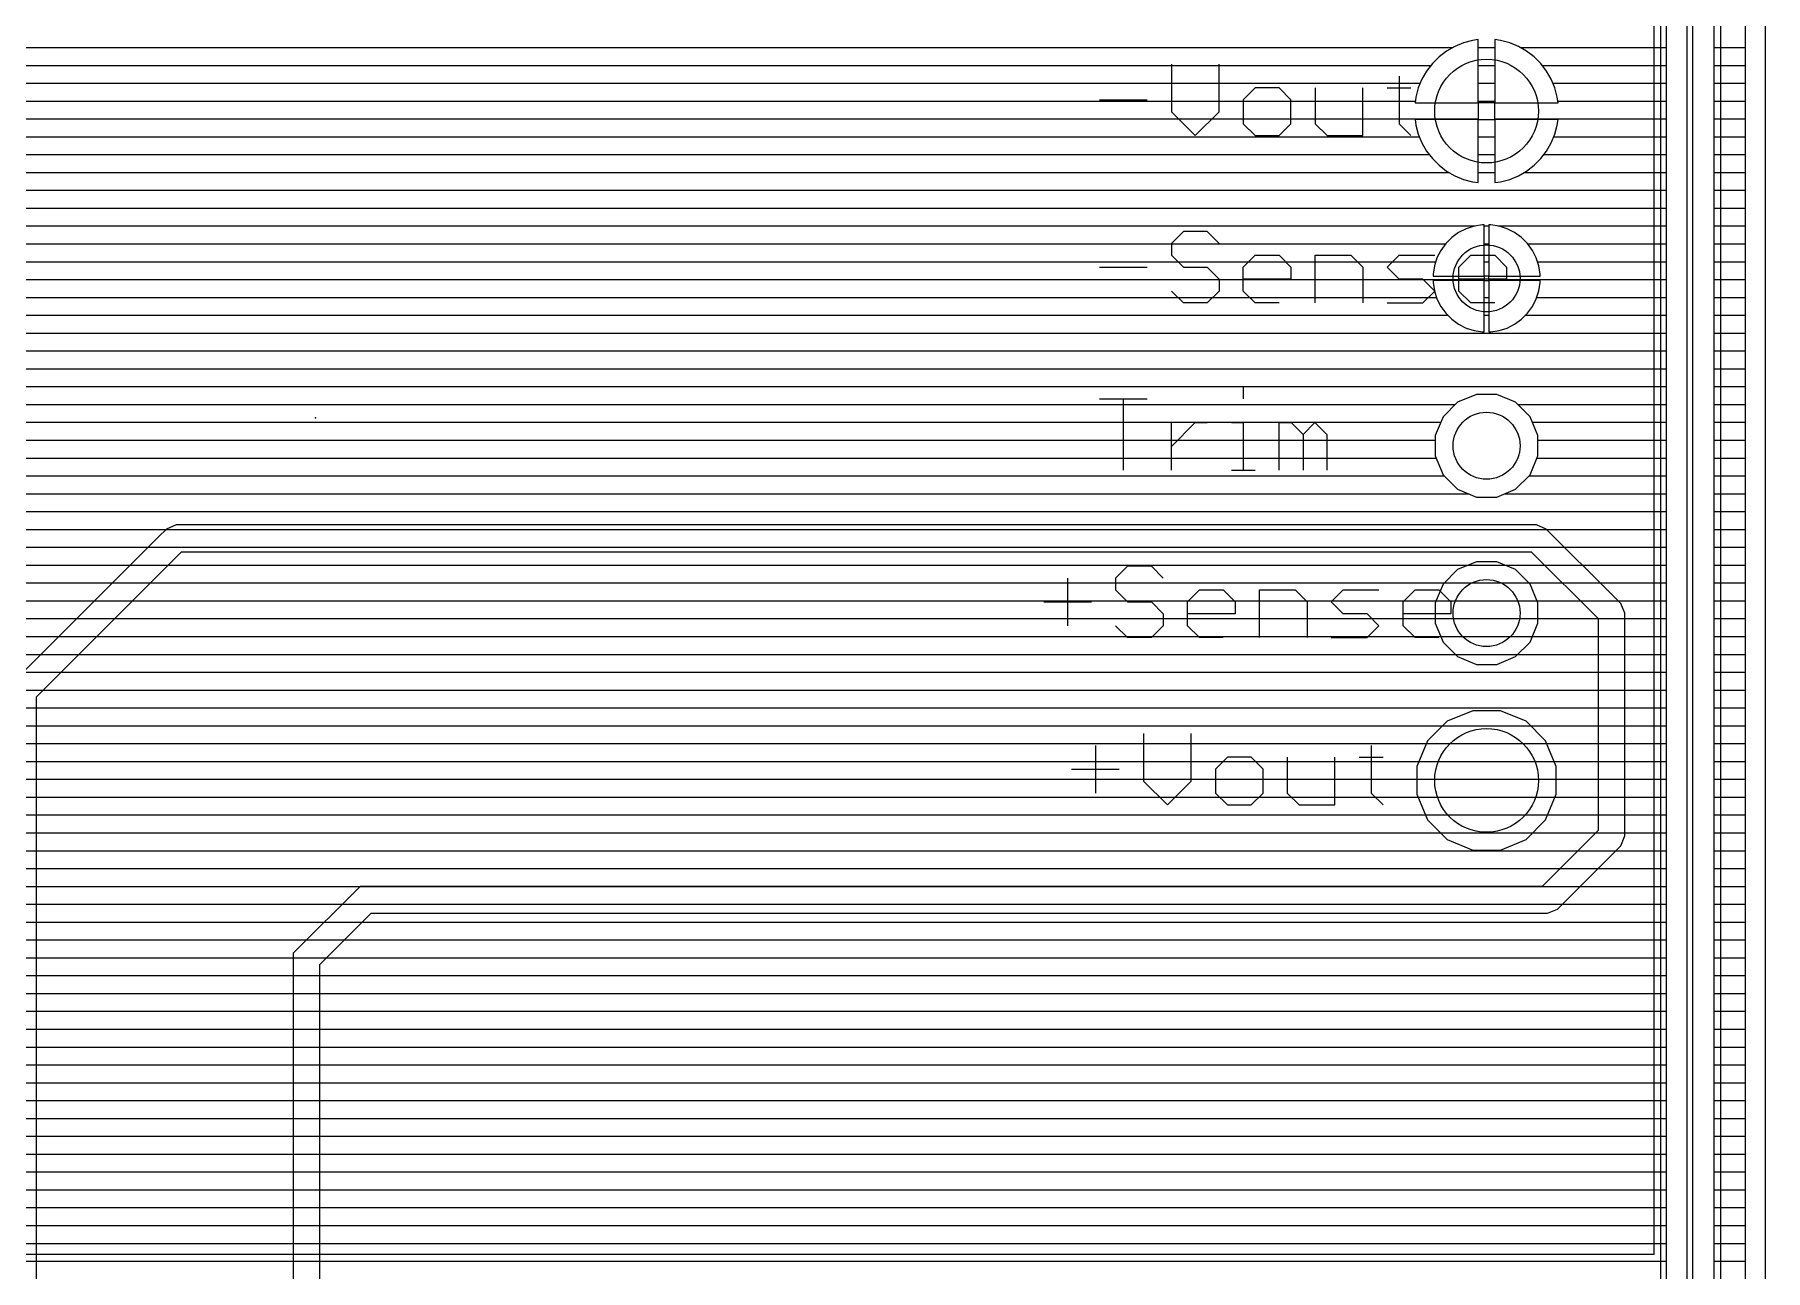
# Model space of a CAD drawing. Extents: x -0.64 to 6, y -0.15 to 7.8.
# Drawn here: x 4.198 to 5.75, y 3.976 to 5.084 of the extents above; entities that cross this region are included whole.
import ezdxf

# ---------------------------------------------------------------- set-up
doc = ezdxf.new("R2010")
doc.units = 0
for name, color, linetype in [('1', 22, 'CONTINUOUS'), ('16', 175, 'CONTINUOUS'), ('17', 82, 'CONTINUOUS'), ('20', 6, 'CONTINUOUS'), ('21', 253, 'CONTINUOUS'), ('23', 7, 'CONTINUOUS'), ('25', 253, 'CONTINUOUS')]:
    doc.layers.add(name, color=color, linetype=linetype)

# ---------------------------------------------------------------- blocks, each defined once
blk = doc.blocks.new('ROUNDP')
blk.add_circle((0, 0), 0.5)

msp = doc.modelspace()

# ---------------------------------------------------------------- linework, layer by layer
at = {"layer": '1'}
for p, q in [((5.71, 2.38), (5.71, 5.44)), ((5.685, 2.395), (5.685, 5.425)), ((5.661, 5.415059), (5.661, 2.404941)), ((5.479223, 5.076208), (5.471411, 5.072972)), ((5.48739, 5.078396), (5.479223, 5.076208)), ((5.4925, 5.079069), (5.48739, 5.078396)), ((5.4925, 5.022501), (5.4925, 5.079069)), ((5.5075, 5.079069), (5.5075, 5.022501)), ((5.51261, 5.078396), (5.5075, 5.079069)), ((5.520777, 5.076208), (5.51261, 5.078396)), ((5.528589, 5.072972), (5.520777, 5.076208)), ((3.048016, 5.072), (5.469727, 5.072)), ((5.457381, 5.063598), (5.451402, 5.057619)), ((5.464089, 5.068745), (5.457381, 5.063598)), ((5.471411, 5.072972), (5.464089, 5.068745)), ((5.4925, 5.072), (5.5075, 5.072)), ((5.535911, 5.068745), (5.528589, 5.072972)), ((5.530273, 5.072), (5.661, 5.072)), ((5.542619, 5.063598), (5.535911, 5.068745)), ((5.548598, 5.057619), (5.542619, 5.063598)), ((3.525231, 5.056), (5.45016, 5.056)), ((5.442028, 5.043589), (5.438792, 5.035777)), ((5.446255, 5.050911), (5.442028, 5.043589)), ((5.451402, 5.057619), (5.446255, 5.050911)), ((5.4925, 5.056), (5.5075, 5.056)), ((5.553745, 5.050911), (5.548598, 5.057619)), ((5.54984, 5.056), (5.661, 5.056)), ((5.557972, 5.043589), (5.553745, 5.050911)), ((5.561208, 5.035777), (5.557972, 5.043589)), ((3.541133, 5.04), (5.440541, 5.04)), ((5.438792, 5.035777), (5.436604, 5.02761)), ((5.4925, 5.04), (5.5075, 5.04)), ((5.559459, 5.04), (5.661, 5.04)), ((5.563396, 5.02761), (5.561208, 5.035777)), ((3.547173, 5.024), (5.436128, 5.024)), ((5.436604, 5.02761), (5.435931, 5.0225)), ((5.435931, 5.0225), (5.492499, 5.0225)), ((5.492499, 5.0225), (5.492499, 5.0075)), ((5.4925, 5.024), (5.5075, 5.024)), ((5.5075, 5.022501), (5.4925, 5.022501)), ((5.507501, 5.0075), (5.507501, 5.0225)), ((5.507501, 5.0225), (5.564069, 5.0225)), ((5.564069, 5.0225), (5.563396, 5.02761)), ((5.563872, 5.024), (5.661, 5.024)), ((3.547489, 5.008), (5.492499, 5.008)), ((5.492499, 5.0075), (5.435931, 5.0075)), ((5.435931, 5.0075), (5.436604, 5.00239)), ((5.436604, 5.00239), (5.438792, 4.994223)), ((5.4925, 4.950931), (5.4925, 5.007499)), ((5.4925, 5.007499), (5.5075, 5.007499)), ((5.5075, 5.007499), (5.5075, 4.950931)), ((5.507501, 5.008), (5.661, 5.008)), ((5.564069, 5.0075), (5.507501, 5.0075)), ((5.561208, 4.994223), (5.563396, 5.00239)), ((5.563396, 5.00239), (5.564069, 5.0075)), ((3.542152, 4.992), (5.439712, 4.992)), ((5.438792, 4.994223), (5.442028, 4.986411)), ((5.442028, 4.986411), (5.446255, 4.979089)), ((5.4925, 4.992), (5.5075, 4.992)), ((5.553745, 4.979089), (5.557972, 4.986411)), ((5.557972, 4.986411), (5.561208, 4.994223)), ((5.560287, 4.992), (5.661, 4.992)), ((3.527983, 4.976), (5.448625, 4.976)), ((5.446255, 4.979089), (5.451402, 4.972381)), ((5.451402, 4.972381), (5.457381, 4.966402)), ((5.457381, 4.966402), (5.464089, 4.961255)), ((5.4925, 4.976), (5.5075, 4.976)), ((5.535911, 4.961255), (5.542619, 4.966402)), ((5.542619, 4.966402), (5.548598, 4.972381)), ((5.548598, 4.972381), (5.553745, 4.979089)), ((5.551375, 4.976), (5.661, 4.976)), ((3.222, 4.96), (5.466263, 4.96)), ((5.464089, 4.961255), (5.471411, 4.957028)), ((5.471411, 4.957028), (5.479223, 4.953792)), ((5.479223, 4.953792), (5.48739, 4.951604)), ((5.48739, 4.951604), (5.4925, 4.950931)), ((5.4925, 4.96), (5.5075, 4.96)), ((5.5075, 4.950931), (5.51261, 4.951604)), ((5.51261, 4.951604), (5.520777, 4.953792)), ((5.520777, 4.953792), (5.528589, 4.957028)), ((5.528589, 4.957028), (5.535911, 4.961255)), ((5.533737, 4.96), (5.661, 4.96)), ((3.222, 4.944), (5.661, 4.944)), ((3.222, 4.928), (5.661, 4.928)), ((3.222, 4.912), (5.48991, 4.912)), ((5.474843, 4.906053), (5.46873, 4.901612)), ((5.481574, 4.909483), (5.474843, 4.906053)), ((5.48876, 4.911818), (5.481574, 4.909483)), ((5.496222, 4.913), (5.48876, 4.911818)), ((5.498, 4.913), (5.496222, 4.913)), ((5.498, 4.867001), (5.498, 4.913)), ((5.498, 4.912), (5.502, 4.912)), ((5.502, 4.913), (5.502, 4.867001)), ((5.503778, 4.913), (5.502, 4.913)), ((5.51124, 4.911818), (5.503778, 4.913)), ((5.51009, 4.912), (5.661, 4.912)), ((5.518426, 4.909483), (5.51124, 4.911818)), ((5.525157, 4.906053), (5.518426, 4.909483)), ((5.53127, 4.901612), (5.525157, 4.906053)), ((3.222, 4.896), (5.463192, 4.896)), ((5.458947, 4.890157), (5.455517, 4.883426)), ((5.463388, 4.89627), (5.458947, 4.890157)), ((5.46873, 4.901612), (5.463388, 4.89627)), ((5.498, 4.896), (5.502, 4.896)), ((5.536612, 4.89627), (5.53127, 4.901612)), ((5.541053, 4.890157), (5.536612, 4.89627)), ((5.536808, 4.896), (5.661, 4.896)), ((5.544483, 4.883426), (5.541053, 4.890157)), ((3.222, 4.88), (5.454404, 4.88)), ((5.453182, 4.87624), (5.452, 4.868778)), ((5.455517, 4.883426), (5.453182, 4.87624)), ((5.498, 4.88), (5.502, 4.88)), ((5.546818, 4.87624), (5.544483, 4.883426)), ((5.545596, 4.88), (5.661, 4.88)), ((5.548, 4.868778), (5.546818, 4.87624)), ((3.222, 4.864), (5.497999, 4.864)), ((5.452, 4.868778), (5.452, 4.867)), ((5.452, 4.867), (5.497999, 4.867)), ((5.497999, 4.863), (5.452, 4.863)), ((5.452, 4.863), (5.452, 4.861222)), ((5.452, 4.861222), (5.453182, 4.85376)), ((5.497999, 4.867), (5.497999, 4.863)), ((5.502, 4.867001), (5.498, 4.867001)), ((5.498, 4.817), (5.498, 4.862999)), ((5.498, 4.862999), (5.502, 4.862999)), ((5.502, 4.862999), (5.502, 4.817)), ((5.502001, 4.863), (5.502001, 4.867)), ((5.502001, 4.867), (5.548, 4.867)), ((5.502001, 4.864), (5.661, 4.864)), ((5.548, 4.863), (5.502001, 4.863)), ((5.546818, 4.85376), (5.548, 4.861222)), ((5.548, 4.867), (5.548, 4.868778)), ((5.548, 4.861222), (5.548, 4.863)), ((3.222, 4.848), (5.455053, 4.848)), ((5.453182, 4.85376), (5.455517, 4.846574)), ((5.455517, 4.846574), (5.458947, 4.839843)), ((5.498, 4.848), (5.502, 4.848)), ((5.541053, 4.839843), (5.544483, 4.846574)), ((5.544483, 4.846574), (5.546818, 4.85376)), ((5.544946, 4.848), (5.661, 4.848)), ((3.222, 4.832), (5.465118, 4.832)), ((5.458947, 4.839843), (5.463388, 4.83373)), ((5.463388, 4.83373), (5.46873, 4.828388)), ((5.46873, 4.828388), (5.474843, 4.823947)), ((5.498, 4.832), (5.502, 4.832)), ((5.525157, 4.823947), (5.53127, 4.828388)), ((5.53127, 4.828388), (5.536612, 4.83373)), ((5.534882, 4.832), (5.661, 4.832)), ((5.536612, 4.83373), (5.541053, 4.839843)), ((3.222, 4.816), (5.661, 4.816)), ((5.474843, 4.823947), (5.481574, 4.820517)), ((5.481574, 4.820517), (5.48876, 4.818182)), ((5.48876, 4.818182), (5.496222, 4.817)), ((5.496222, 4.817), (5.498, 4.817)), ((5.502, 4.817), (5.503778, 4.817)), ((5.503778, 4.817), (5.51124, 4.818182)), ((5.51124, 4.818182), (5.518426, 4.820517)), ((5.518426, 4.820517), (5.525157, 4.823947)), ((3.222, 4.8), (5.661, 4.8)), ((3.222, 4.784), (5.661, 4.784)), ((3.222, 4.768), (5.661, 4.768)), ((3.528054, 4.752), (5.471946, 4.752)), ((5.473943, 4.753997), (5.461003, 4.741057)), ((5.49085, 4.761), (5.473943, 4.753997)), ((5.50915, 4.761), (5.49085, 4.761)), ((5.526057, 4.753997), (5.50915, 4.761)), ((5.538997, 4.741057), (5.526057, 4.753997)), ((5.528054, 4.752), (5.661, 4.752)), ((3.541092, 4.736), (5.458908, 4.736)), ((5.461003, 4.741057), (5.454, 4.72415)), ((5.546, 4.72415), (5.538997, 4.741057)), ((5.541092, 4.736), (5.661, 4.736)), ((3.546, 4.72), (5.454, 4.72)), ((5.454, 4.72415), (5.454, 4.70585)), ((5.546, 4.70585), (5.546, 4.72415)), ((5.546, 4.72), (5.661, 4.72)), ((3.545234, 4.704), (5.454766, 4.704)), ((5.454, 4.70585), (5.461003, 4.688943)), ((5.538997, 4.688943), (5.546, 4.70585)), ((5.545234, 4.704), (5.661, 4.704)), ((3.538054, 4.688), (5.461946, 4.688)), ((5.461003, 4.688943), (5.473943, 4.676003)), ((5.526057, 4.676003), (5.538997, 4.688943)), ((5.538054, 4.688), (5.661, 4.688)), ((3.516392, 4.672), (5.483607, 4.672)), ((5.473943, 4.676003), (5.49085, 4.669)), ((5.50915, 4.669), (5.526057, 4.676003)), ((5.516392, 4.672), (5.661, 4.672)), ((3.222, 4.656), (5.661, 4.656)), ((5.49085, 4.669), (5.50915, 4.669)), ((3.222, 4.64), (5.661, 4.64)), ((3.222, 4.624), (5.661, 4.624)), ((5.49085, 4.611), (5.473943, 4.603997)), ((5.50915, 4.611), (5.49085, 4.611)), ((5.526057, 4.603997), (5.50915, 4.611)), ((3.222, 4.608), (5.483608, 4.608)), ((5.473943, 4.603997), (5.461003, 4.591057)), ((5.516392, 4.608), (5.661, 4.608)), ((5.538997, 4.591057), (5.526057, 4.603997)), ((3.222, 4.592), (5.461946, 4.592)), ((5.461003, 4.591057), (5.454, 4.57415)), ((5.538054, 4.592), (5.661, 4.592)), ((5.546, 4.57415), (5.538997, 4.591057)), ((3.222, 4.576), (5.454766, 4.576)), ((5.454, 4.57415), (5.454, 4.55585)), ((5.545234, 4.576), (5.661, 4.576)), ((5.546, 4.55585), (5.546, 4.57415)), ((3.222, 4.56), (5.454, 4.56)), ((5.454, 4.55585), (5.461003, 4.538943)), ((5.538997, 4.538943), (5.546, 4.55585)), ((5.546, 4.56), (5.661, 4.56)), ((3.222, 4.544), (5.458908, 4.544)), ((5.461003, 4.538943), (5.473943, 4.526003)), ((5.526057, 4.526003), (5.538997, 4.538943)), ((5.541091, 4.544), (5.661, 4.544)), ((3.575941, 4.528), (5.471946, 4.528)), ((5.473943, 4.526003), (5.49085, 4.519)), ((5.49085, 4.519), (5.50915, 4.519)), ((5.50915, 4.519), (5.526057, 4.526003)), ((5.528054, 4.528), (5.661, 4.528)), ((3.591941, 4.512), (5.661, 4.512)), ((3.607941, 4.496), (5.661, 4.496)), ((3.623941, 4.48), (5.661, 4.48)), ((5.487568, 4.4775), (5.464597, 4.467985)), ((5.512432, 4.4775), (5.487568, 4.4775)), ((5.535403, 4.467985), (5.512432, 4.4775)), ((3.639941, 4.464), (5.460612, 4.464)), ((5.464597, 4.467985), (5.447015, 4.450403)), ((5.552985, 4.450403), (5.535403, 4.467985)), ((5.539388, 4.464), (5.661, 4.464)), ((3.652664, 4.448), (5.44602, 4.448)), ((5.447015, 4.450403), (5.4375, 4.427432)), ((5.5625, 4.427432), (5.552985, 4.450403)), ((5.55398, 4.448), (5.661, 4.448)), ((3.654, 4.432), (5.439392, 4.432)), ((5.4375, 4.427432), (5.4375, 4.402568)), ((5.560608, 4.432), (5.661, 4.432)), ((5.5625, 4.402568), (5.5625, 4.427432)), ((3.654, 4.416), (5.4375, 4.416)), ((5.5625, 4.416), (5.661, 4.416)), ((3.654, 4.4), (5.438564, 4.4)), ((5.4375, 4.402568), (5.447015, 4.379597)), ((5.552985, 4.379597), (5.5625, 4.402568)), ((5.561436, 4.4), (5.661, 4.4)), ((3.654, 4.384), (5.445191, 4.384)), ((5.447015, 4.379597), (5.464597, 4.362015)), ((5.535403, 4.362015), (5.552985, 4.379597)), ((5.554809, 4.384), (5.661, 4.384)), ((3.654, 4.368), (5.458612, 4.368)), ((5.464597, 4.362015), (5.487568, 4.3525)), ((5.512432, 4.3525), (5.535403, 4.362015)), ((5.541388, 4.368), (5.661, 4.368)), ((3.645941, 4.352), (5.661, 4.352)), ((5.487568, 4.3525), (5.512432, 4.3525)), ((3.629941, 4.336), (5.661, 4.336)), ((3.613941, 4.32), (5.661, 4.32)), ((3.597941, 4.304), (5.661, 4.304)), ((3.579602, 4.288), (5.661, 4.288)), ((3.222, 4.272), (5.661, 4.272)), ((3.222, 4.256), (5.661, 4.256)), ((3.222, 4.24), (5.661, 4.24)), ((3.222, 4.224), (5.661, 4.224)), ((3.222, 4.208), (5.661, 4.208)), ((3.222, 4.192), (5.661, 4.192)), ((3.222, 4.176), (5.661, 4.176)), ((3.222, 4.16), (5.661, 4.16)), ((3.222, 4.144), (5.661, 4.144)), ((3.222, 4.128), (5.661, 4.128)), ((3.222, 4.112), (5.661, 4.112)), ((3.222, 4.096), (5.661, 4.096)), ((3.222, 4.08), (5.661, 4.08)), ((3.222, 4.064), (5.661, 4.064)), ((3.222, 4.048), (5.661, 4.048)), ((3.222, 4.032), (5.661, 4.032)), ((3.222, 4.016), (5.661, 4.016)), ((3.222, 4), (5.661, 4)), ((3.222, 3.984), (5.661, 3.984))]:
    msp.add_line(p, q, dxfattribs=at)
at = {"layer": '16'}
for p, q in [((5.732, 7.782), (5.732, -0.132)), ((5.656, 5.370059), (5.656, 1.280548)), ((5.68, 1.26), (5.68, 5.38)), ((5.704, 1.280548), (5.704, 5.384774)), ((5.479223, 5.076208), (5.471411, 5.072972)), ((5.48739, 5.078396), (5.479223, 5.076208)), ((5.4925, 5.079069), (5.48739, 5.078396)), ((5.4925, 5.022501), (5.4925, 5.079069)), ((5.5075, 5.079069), (5.5075, 5.022501)), ((5.51261, 5.078396), (5.5075, 5.079069)), ((5.520777, 5.076208), (5.51261, 5.078396)), ((5.528589, 5.072972), (5.520777, 5.076208)), ((3.354, 5.072), (5.469727, 5.072)), ((5.457381, 5.063598), (5.451402, 5.057619)), ((5.464089, 5.068745), (5.457381, 5.063598)), ((5.471411, 5.072972), (5.464089, 5.068745)), ((5.4925, 5.072), (5.5075, 5.072)), ((5.535911, 5.068745), (5.528589, 5.072972)), ((5.530273, 5.072), (5.656, 5.072)), ((5.542619, 5.063598), (5.535911, 5.068745)), ((5.548598, 5.057619), (5.542619, 5.063598)), ((5.704, 5.072), (5.732, 5.072)), ((3.525231, 5.056), (5.45016, 5.056)), ((5.442028, 5.043589), (5.438792, 5.035777)), ((5.446255, 5.050911), (5.442028, 5.043589)), ((5.451402, 5.057619), (5.446255, 5.050911)), ((5.4925, 5.056), (5.5075, 5.056)), ((5.553745, 5.050911), (5.548598, 5.057619)), ((5.54984, 5.056), (5.656, 5.056)), ((5.557972, 5.043589), (5.553745, 5.050911)), ((5.561208, 5.035777), (5.557972, 5.043589)), ((5.704, 5.056), (5.732, 5.056)), ((3.541133, 5.04), (5.440541, 5.04)), ((5.438792, 5.035777), (5.436604, 5.02761)), ((5.4925, 5.04), (5.5075, 5.04)), ((5.559459, 5.04), (5.656, 5.04)), ((5.563396, 5.02761), (5.561208, 5.035777)), ((5.704, 5.04), (5.732, 5.04)), ((3.547173, 5.024), (5.436128, 5.024)), ((5.436604, 5.02761), (5.435931, 5.0225)), ((5.435931, 5.0225), (5.492499, 5.0225)), ((5.492499, 5.0225), (5.492499, 5.0075)), ((5.4925, 5.024), (5.5075, 5.024)), ((5.5075, 5.022501), (5.4925, 5.022501)), ((5.507501, 5.0075), (5.507501, 5.0225)), ((5.507501, 5.0225), (5.564069, 5.0225)), ((5.564069, 5.0225), (5.563396, 5.02761)), ((5.563872, 5.024), (5.656, 5.024)), ((5.704, 5.024), (5.732, 5.024)), ((3.547489, 5.008), (5.492499, 5.008)), ((5.492499, 5.0075), (5.435931, 5.0075)), ((5.435931, 5.0075), (5.436604, 5.00239)), ((5.436604, 5.00239), (5.438792, 4.994223)), ((5.4925, 4.950931), (5.4925, 5.007499)), ((5.4925, 5.007499), (5.5075, 5.007499)), ((5.5075, 5.007499), (5.5075, 4.950931)), ((5.507501, 5.008), (5.656, 5.008)), ((5.564069, 5.0075), (5.507501, 5.0075)), ((5.561208, 4.994223), (5.563396, 5.00239)), ((5.563396, 5.00239), (5.564069, 5.0075)), ((5.704, 5.008), (5.732, 5.008)), ((3.542152, 4.992), (5.439712, 4.992)), ((5.438792, 4.994223), (5.442028, 4.986411)), ((5.442028, 4.986411), (5.446255, 4.979089)), ((5.4925, 4.992), (5.5075, 4.992)), ((5.553745, 4.979089), (5.557972, 4.986411)), ((5.557972, 4.986411), (5.561208, 4.994223)), ((5.560287, 4.992), (5.656, 4.992)), ((5.704, 4.992), (5.732, 4.992)), ((3.527983, 4.976), (5.448625, 4.976)), ((5.446255, 4.979089), (5.451402, 4.972381)), ((5.451402, 4.972381), (5.457381, 4.966402)), ((5.457381, 4.966402), (5.464089, 4.961255)), ((5.4925, 4.976), (5.5075, 4.976)), ((5.535911, 4.961255), (5.542619, 4.966402)), ((5.542619, 4.966402), (5.548598, 4.972381)), ((5.548598, 4.972381), (5.553745, 4.979089)), ((5.551375, 4.976), (5.656, 4.976)), ((5.704, 4.976), (5.732, 4.976)), ((3.314, 4.96), (5.466263, 4.96)), ((5.464089, 4.961255), (5.471411, 4.957028)), ((5.471411, 4.957028), (5.479223, 4.953792)), ((5.479223, 4.953792), (5.48739, 4.951604)), ((5.48739, 4.951604), (5.4925, 4.950931)), ((5.4925, 4.96), (5.5075, 4.96)), ((5.5075, 4.950931), (5.51261, 4.951604)), ((5.51261, 4.951604), (5.520777, 4.953792)), ((5.520777, 4.953792), (5.528589, 4.957028)), ((5.528589, 4.957028), (5.535911, 4.961255)), ((5.533737, 4.96), (5.656, 4.96)), ((5.704, 4.96), (5.732, 4.96)), ((3.409631, 4.944), (5.656, 4.944)), ((5.704, 4.944), (5.732, 4.944)), ((3.411492, 4.928), (5.656, 4.928)), ((5.704, 4.928), (5.732, 4.928)), ((3.411492, 4.912), (5.48991, 4.912)), ((5.474843, 4.906053), (5.46873, 4.901612)), ((5.481574, 4.909483), (5.474843, 4.906053)), ((5.48876, 4.911818), (5.481574, 4.909483)), ((5.496222, 4.913), (5.48876, 4.911818)), ((5.498, 4.913), (5.496222, 4.913)), ((5.498, 4.867001), (5.498, 4.913)), ((5.498, 4.912), (5.502, 4.912)), ((5.502, 4.913), (5.502, 4.867001)), ((5.503778, 4.913), (5.502, 4.913)), ((5.51124, 4.911818), (5.503778, 4.913)), ((5.51009, 4.912), (5.656, 4.912)), ((5.518426, 4.909483), (5.51124, 4.911818)), ((5.525157, 4.906053), (5.518426, 4.909483)), ((5.53127, 4.901612), (5.525157, 4.906053)), ((5.704, 4.912), (5.732, 4.912)), ((3.411492, 4.896), (5.463192, 4.896)), ((5.458947, 4.890157), (5.455517, 4.883426)), ((5.463388, 4.89627), (5.458947, 4.890157)), ((5.46873, 4.901612), (5.463388, 4.89627)), ((5.498, 4.896), (5.502, 4.896)), ((5.536612, 4.89627), (5.53127, 4.901612)), ((5.541053, 4.890157), (5.536612, 4.89627)), ((5.536808, 4.896), (5.656, 4.896)), ((5.544483, 4.883426), (5.541053, 4.890157)), ((5.704, 4.896), (5.732, 4.896)), ((3.417957, 4.88), (5.454404, 4.88)), ((5.453182, 4.87624), (5.452, 4.868778)), ((5.455517, 4.883426), (5.453182, 4.87624)), ((5.498, 4.88), (5.502, 4.88)), ((5.546818, 4.87624), (5.544483, 4.883426)), ((5.545596, 4.88), (5.656, 4.88)), ((5.548, 4.868778), (5.546818, 4.87624)), ((5.704, 4.88), (5.732, 4.88)), ((3.433957, 4.864), (5.497999, 4.864)), ((5.452, 4.868778), (5.452, 4.867)), ((5.452, 4.867), (5.497999, 4.867)), ((5.497999, 4.863), (5.452, 4.863)), ((5.452, 4.863), (5.452, 4.861222)), ((5.452, 4.861222), (5.453182, 4.85376)), ((5.497999, 4.867), (5.497999, 4.863)), ((5.502, 4.867001), (5.498, 4.867001)), ((5.498, 4.817), (5.498, 4.862999)), ((5.498, 4.862999), (5.502, 4.862999)), ((5.502, 4.862999), (5.502, 4.817)), ((5.502001, 4.863), (5.502001, 4.867)), ((5.502001, 4.867), (5.548, 4.867)), ((5.502001, 4.864), (5.656, 4.864)), ((5.548, 4.863), (5.502001, 4.863)), ((5.546818, 4.85376), (5.548, 4.861222)), ((5.548, 4.867), (5.548, 4.868778)), ((5.548, 4.861222), (5.548, 4.863)), ((5.704, 4.864), (5.732, 4.864)), ((3.464194, 4.848), (5.455053, 4.848)), ((5.453182, 4.85376), (5.455517, 4.846574)), ((5.455517, 4.846574), (5.458947, 4.839843)), ((5.498, 4.848), (5.502, 4.848)), ((5.541053, 4.839843), (5.544483, 4.846574)), ((5.544483, 4.846574), (5.546818, 4.85376)), ((5.544946, 4.848), (5.656, 4.848)), ((5.704, 4.848), (5.732, 4.848)), ((3.466197, 4.832), (5.465118, 4.832)), ((5.458947, 4.839843), (5.463388, 4.83373)), ((5.463388, 4.83373), (5.46873, 4.828388)), ((5.46873, 4.828388), (5.474843, 4.823947)), ((5.498, 4.832), (5.502, 4.832)), ((5.525157, 4.823947), (5.53127, 4.828388)), ((5.53127, 4.828388), (5.536612, 4.83373)), ((5.534882, 4.832), (5.656, 4.832)), ((5.536612, 4.83373), (5.541053, 4.839843)), ((5.704, 4.832), (5.732, 4.832)), ((3.466197, 4.816), (5.656, 4.816)), ((5.474843, 4.823947), (5.481574, 4.820517)), ((5.481574, 4.820517), (5.48876, 4.818182)), ((5.48876, 4.818182), (5.496222, 4.817)), ((5.496222, 4.817), (5.498, 4.817)), ((5.502, 4.817), (5.503778, 4.817)), ((5.503778, 4.817), (5.51124, 4.818182)), ((5.51124, 4.818182), (5.518426, 4.820517)), ((5.518426, 4.820517), (5.525157, 4.823947)), ((5.704, 4.816), (5.732, 4.816)), ((3.463842, 4.8), (5.656, 4.8)), ((5.704, 4.8), (5.732, 4.8)), ((3.468197, 4.784), (5.656, 4.784)), ((5.704, 4.784), (5.732, 4.784)), ((3.468197, 4.768), (5.656, 4.768)), ((5.704, 4.768), (5.732, 4.768)), ((3.528054, 4.752), (5.471946, 4.752)), ((5.473943, 4.753997), (5.461003, 4.741057)), ((5.49085, 4.761), (5.473943, 4.753997)), ((5.50915, 4.761), (5.49085, 4.761)), ((5.526057, 4.753997), (5.50915, 4.761)), ((5.538997, 4.741057), (5.526057, 4.753997)), ((5.528054, 4.752), (5.656, 4.752)), ((5.704, 4.752), (5.732, 4.752)), ((3.541092, 4.736), (5.458908, 4.736)), ((5.461003, 4.741057), (5.454, 4.72415)), ((5.546, 4.72415), (5.538997, 4.741057)), ((5.541092, 4.736), (5.656, 4.736)), ((5.704, 4.736), (5.732, 4.736)), ((3.546, 4.72), (5.454, 4.72)), ((5.454, 4.72415), (5.454, 4.70585)), ((5.546, 4.70585), (5.546, 4.72415)), ((5.546, 4.72), (5.656, 4.72)), ((5.704, 4.72), (5.732, 4.72)), ((3.545234, 4.704), (5.454766, 4.704)), ((5.454, 4.70585), (5.461003, 4.688943)), ((5.538997, 4.688943), (5.546, 4.70585)), ((5.545234, 4.704), (5.656, 4.704)), ((5.704, 4.704), (5.732, 4.704)), ((3.538054, 4.688), (5.461946, 4.688)), ((5.461003, 4.688943), (5.473943, 4.676003)), ((5.526057, 4.676003), (5.538997, 4.688943)), ((5.538054, 4.688), (5.656, 4.688)), ((5.704, 4.688), (5.732, 4.688)), ((3.516392, 4.672), (5.483607, 4.672)), ((5.473943, 4.676003), (5.49085, 4.669)), ((5.50915, 4.669), (5.526057, 4.676003)), ((5.516392, 4.672), (5.656, 4.672)), ((5.704, 4.672), (5.732, 4.672)), ((3.314, 4.656), (5.656, 4.656)), ((5.49085, 4.669), (5.50915, 4.669)), ((5.704, 4.656), (5.732, 4.656)), ((3.314, 4.64), (4.316059, 4.64)), ((4.316405, 4.640346), (4.309654, 4.633595)), ((4.325226, 4.644), (4.316405, 4.640346)), ((5.544774, 4.644), (4.325226, 4.644)), ((5.553595, 4.640346), (5.544774, 4.644)), ((5.613595, 4.580346), (5.553595, 4.640346)), ((5.553941, 4.64), (5.656, 4.64)), ((5.704, 4.64), (5.732, 4.64)), ((4.309654, 4.633595), (4.179654, 4.503595)), ((3.314, 4.624), (4.300059, 4.624)), ((4.2, 4.49), (4.33, 4.62)), ((4.33, 4.62), (5.54, 4.62)), ((5.54, 4.62), (5.6, 4.56)), ((5.569941, 4.624), (5.656, 4.624)), ((5.704, 4.624), (5.732, 4.624)), ((3.314, 4.608), (4.284059, 4.608)), ((4.318, 4.608), (5.552, 4.608)), ((5.585941, 4.608), (5.656, 4.608)), ((5.704, 4.608), (5.732, 4.608)), ((3.314, 4.592), (4.268059, 4.592)), ((4.302, 4.592), (5.568, 4.592)), ((5.601941, 4.592), (5.656, 4.592)), ((5.620346, 4.573595), (5.613595, 4.580346)), ((5.704, 4.592), (5.732, 4.592)), ((3.314, 4.576), (4.252059, 4.576)), ((4.286, 4.576), (5.584, 4.576)), ((5.617941, 4.576), (5.656, 4.576)), ((5.624, 4.564774), (5.620346, 4.573595)), ((5.624, 4.365226), (5.624, 4.564774)), ((5.704, 4.576), (5.732, 4.576)), ((3.314, 4.56), (4.236059, 4.56)), ((4.27, 4.56), (5.6, 4.56)), ((5.6, 4.56), (5.6, 4.37)), ((5.624, 4.56), (5.656, 4.56)), ((5.704, 4.56), (5.732, 4.56)), ((3.314, 4.544), (4.220059, 4.544)), ((4.254, 4.544), (5.6, 4.544)), ((5.624, 4.544), (5.656, 4.544)), ((5.704, 4.544), (5.732, 4.544)), ((3.314, 4.528), (4.204059, 4.528)), ((4.238, 4.528), (5.6, 4.528)), ((5.624, 4.528), (5.656, 4.528)), ((5.704, 4.528), (5.732, 4.528)), ((4.222, 4.512), (5.6, 4.512)), ((5.624, 4.512), (5.656, 4.512)), ((5.704, 4.512), (5.732, 4.512)), ((4.2, 1.06), (4.2, 4.49)), ((4.206, 4.496), (5.6, 4.496)), ((5.624, 4.496), (5.656, 4.496)), ((5.704, 4.496), (5.732, 4.496)), ((4.2, 4.48), (5.6, 4.48)), ((5.624, 4.48), (5.656, 4.48)), ((5.704, 4.48), (5.732, 4.48)), ((4.2, 4.464), (5.6, 4.464)), ((5.624, 4.464), (5.656, 4.464)), ((5.704, 4.464), (5.732, 4.464)), ((4.2, 4.448), (5.6, 4.448)), ((5.624, 4.448), (5.656, 4.448)), ((5.704, 4.448), (5.732, 4.448)), ((4.2, 4.432), (5.6, 4.432)), ((5.624, 4.432), (5.656, 4.432)), ((5.704, 4.432), (5.732, 4.432)), ((4.2, 4.416), (5.6, 4.416)), ((5.624, 4.416), (5.656, 4.416)), ((5.704, 4.416), (5.732, 4.416)), ((4.2, 4.4), (5.6, 4.4)), ((5.624, 4.4), (5.656, 4.4)), ((5.704, 4.4), (5.732, 4.4)), ((4.2, 4.384), (5.6, 4.384)), ((5.624, 4.384), (5.656, 4.384)), ((5.704, 4.384), (5.732, 4.384)), ((4.2, 4.368), (5.598, 4.368)), ((5.6, 4.37), (5.55, 4.32)), ((5.620346, 4.356405), (5.624, 4.365226)), ((5.624, 4.368), (5.656, 4.368)), ((5.704, 4.368), (5.732, 4.368)), ((4.2, 4.352), (5.582, 4.352)), ((5.570346, 4.306405), (5.620346, 4.356405)), ((5.615941, 4.352), (5.656, 4.352)), ((5.704, 4.352), (5.732, 4.352)), ((4.2, 4.336), (5.566, 4.336)), ((5.599941, 4.336), (5.656, 4.336)), ((5.704, 4.336), (5.732, 4.336)), ((4.2, 4.32), (5.55, 4.32)), ((4.49, 4.32), (4.43, 4.26)), ((5.55, 4.32), (4.49, 4.32)), ((5.583941, 4.32), (5.656, 4.32)), ((5.704, 4.32), (5.732, 4.32)), ((4.2, 4.304), (4.474, 4.304)), ((5.554774, 4.296), (5.563595, 4.299654)), ((5.563595, 4.299654), (5.570346, 4.306405)), ((5.567941, 4.304), (5.656, 4.304)), ((5.704, 4.304), (5.732, 4.304)), ((4.2, 4.288), (4.458, 4.288)), ((4.454, 4.250059), (4.499941, 4.296)), ((4.491941, 4.288), (5.656, 4.288)), ((4.499941, 4.296), (5.554774, 4.296)), ((5.704, 4.288), (5.732, 4.288)), ((4.2, 4.272), (4.442, 4.272)), ((4.475941, 4.272), (5.656, 4.272)), ((5.704, 4.272), (5.732, 4.272)), ((4.2, 4.256), (4.43, 4.256)), ((4.43, 4.26), (4.43, 1.22)), ((4.459941, 4.256), (5.656, 4.256)), ((5.704, 4.256), (5.732, 4.256)), ((4.2, 4.24), (4.43, 4.24)), ((4.454, 1.229941), (4.454, 4.250059)), ((4.454, 4.24), (5.656, 4.24)), ((5.704, 4.24), (5.732, 4.24)), ((4.2, 4.224), (4.43, 4.224)), ((4.454, 4.224), (5.656, 4.224)), ((5.704, 4.224), (5.732, 4.224)), ((4.2, 4.208), (4.43, 4.208)), ((4.454, 4.208), (5.656, 4.208)), ((5.704, 4.208), (5.732, 4.208)), ((4.2, 4.192), (4.43, 4.192)), ((4.454, 4.192), (5.656, 4.192)), ((5.704, 4.192), (5.732, 4.192)), ((4.2, 4.176), (4.43, 4.176)), ((4.454, 4.176), (5.656, 4.176)), ((5.704, 4.176), (5.732, 4.176)), ((4.2, 4.16), (4.43, 4.16)), ((4.454, 4.16), (5.656, 4.16)), ((5.704, 4.16), (5.732, 4.16)), ((4.2, 4.144), (4.43, 4.144)), ((4.454, 4.144), (5.656, 4.144)), ((5.704, 4.144), (5.732, 4.144)), ((4.2, 4.128), (4.43, 4.128)), ((4.454, 4.128), (5.656, 4.128)), ((5.704, 4.128), (5.732, 4.128)), ((4.2, 4.112), (4.43, 4.112)), ((4.454, 4.112), (5.656, 4.112)), ((5.704, 4.112), (5.732, 4.112)), ((4.2, 4.096), (4.43, 4.096)), ((4.454, 4.096), (5.656, 4.096)), ((5.704, 4.096), (5.732, 4.096)), ((4.2, 4.08), (4.43, 4.08)), ((4.454, 4.08), (5.656, 4.08)), ((5.704, 4.08), (5.732, 4.08)), ((4.2, 4.064), (4.43, 4.064)), ((4.454, 4.064), (5.656, 4.064)), ((5.704, 4.064), (5.732, 4.064)), ((4.2, 4.048), (4.43, 4.048)), ((4.454, 4.048), (5.656, 4.048)), ((5.704, 4.048), (5.732, 4.048)), ((4.2, 4.032), (4.43, 4.032)), ((4.454, 4.032), (5.656, 4.032)), ((5.704, 4.032), (5.732, 4.032)), ((4.2, 4.016), (4.43, 4.016)), ((4.454, 4.016), (5.656, 4.016)), ((5.704, 4.016), (5.732, 4.016)), ((4.2, 4), (4.43, 4)), ((4.454, 4), (5.656, 4)), ((5.704, 4), (5.732, 4)), ((4.2, 3.984), (4.43, 3.984)), ((4.454, 3.984), (5.656, 3.984)), ((5.704, 3.984), (5.732, 3.984))]:
    msp.add_line(p, q, dxfattribs=at)
at = {"layer": '20'}
msp.add_line((5.75, -0.15), (5.75, 7.8), dxfattribs=at)
at = {"layer": '21'}
for p, q in [((5.65, 5.44), (5.65, 3.99)), ((5.65, 3.99), (3.35, 3.99))]:
    msp.add_line(p, q, dxfattribs=at)
at = {"layer": '23'}
msp.add_point((4.45, 4.74), dxfattribs=at)
at = {"layer": '25'}
for p, q in [((5.217455, 5.057055), (5.217455, 5.014352)), ((5.260158, 5.014352), (5.260158, 5.057055)), ((5.421496, 5.046379), (5.421496, 5.003676)), ((5.292586, 5.035703), (5.28191, 5.025027)), ((5.313937, 5.035703), (5.292586, 5.035703)), ((5.324613, 5.025027), (5.313937, 5.035703)), ((5.346365, 5.035703), (5.346365, 5.003676)), ((5.389068, 4.993), (5.389068, 5.035703)), ((5.41082, 5.035703), (5.432171, 5.035703)), ((5.153, 5.025027), (5.195703, 5.025027)), ((5.217455, 5.014352), (5.238806, 4.993)), ((5.238806, 4.993), (5.260158, 5.014352)), ((5.28191, 5.025027), (5.28191, 5.003676)), ((5.324613, 5.003676), (5.324613, 5.025027)), ((5.28191, 5.003676), (5.292586, 4.993)), ((5.313937, 4.993), (5.324613, 5.003676)), ((5.346365, 5.003676), (5.357041, 4.993)), ((5.421496, 5.003676), (5.432171, 4.993)), ((5.292586, 4.993), (5.313937, 4.993)), ((5.357041, 4.993), (5.389068, 4.993)), ((5.228131, 4.907055), (5.217455, 4.896379)), ((5.249482, 4.907055), (5.228131, 4.907055)), ((5.260158, 4.896379), (5.249482, 4.907055)), ((5.217455, 4.896379), (5.217455, 4.885703)), ((5.153, 4.875027), (5.195703, 4.875027)), ((5.217455, 4.885703), (5.228131, 4.875027)), ((5.228131, 4.875027), (5.249482, 4.875027)), ((5.249482, 4.875027), (5.260158, 4.864352)), ((5.28191, 4.875027), (5.292586, 4.885703)), ((5.28191, 4.853676), (5.28191, 4.875027)), ((5.292586, 4.885703), (5.313937, 4.885703)), ((5.313937, 4.885703), (5.324613, 4.875027)), ((5.324613, 4.875027), (5.324613, 4.864352)), ((5.346365, 4.843), (5.346365, 4.885703)), ((5.346365, 4.885703), (5.378392, 4.885703)), ((5.378392, 4.885703), (5.389068, 4.875027)), ((5.389068, 4.875027), (5.389068, 4.843)), ((5.41082, 4.875027), (5.421496, 4.885703)), ((5.421496, 4.864352), (5.41082, 4.875027)), ((5.421496, 4.885703), (5.453523, 4.885703)), ((5.475275, 4.875027), (5.485951, 4.885703)), ((5.475275, 4.853676), (5.475275, 4.875027)), ((5.485951, 4.885703), (5.507302, 4.885703)), ((5.507302, 4.885703), (5.517978, 4.875027)), ((5.517978, 4.875027), (5.517978, 4.864352)), ((5.260158, 4.864352), (5.260158, 4.853676)), ((5.324613, 4.864352), (5.28191, 4.864352)), ((5.442847, 4.864352), (5.421496, 4.864352)), ((5.453523, 4.853676), (5.442847, 4.864352)), ((5.517978, 4.864352), (5.475275, 4.864352)), ((5.228131, 4.843), (5.217455, 4.853676)), ((5.249482, 4.843), (5.228131, 4.843)), ((5.260158, 4.853676), (5.249482, 4.843)), ((5.292586, 4.843), (5.28191, 4.853676)), ((5.313937, 4.843), (5.292586, 4.843)), ((5.41082, 4.843), (5.442847, 4.843)), ((5.442847, 4.843), (5.453523, 4.853676)), ((5.485951, 4.843), (5.475275, 4.853676)), ((5.507302, 4.843), (5.485951, 4.843)), ((5.281843, 4.76773), (5.281843, 4.757055)), ((5.153, 4.757055), (5.195703, 4.757055)), ((5.174352, 4.693), (5.174352, 4.757055)), ((5.217455, 4.693), (5.217455, 4.735703)), ((5.217455, 4.714352), (5.238806, 4.735703)), ((5.238806, 4.735703), (5.249482, 4.735703)), ((5.271167, 4.735703), (5.281843, 4.735703)), ((5.281843, 4.735703), (5.281843, 4.693)), ((5.314137, 4.693), (5.314137, 4.735703)), ((5.314137, 4.735703), (5.324813, 4.735703)), ((5.324813, 4.735703), (5.335489, 4.725027)), ((5.335489, 4.725027), (5.346165, 4.735703)), ((5.346165, 4.735703), (5.356841, 4.725027)), ((5.335489, 4.725027), (5.335489, 4.693)), ((5.356841, 4.725027), (5.356841, 4.693)), ((5.271167, 4.693), (5.292519, 4.693)), ((5.124352, 4.596379), (5.124352, 4.553676)), ((5.178131, 4.607055), (5.167455, 4.596379)), ((5.167455, 4.596379), (5.167455, 4.585703)), ((5.199482, 4.607055), (5.178131, 4.607055)), ((5.210158, 4.596379), (5.199482, 4.607055)), ((5.167455, 4.585703), (5.178131, 4.575027)), ((5.23191, 4.575027), (5.242586, 4.585703)), ((5.242586, 4.585703), (5.263937, 4.585703)), ((5.263937, 4.585703), (5.274613, 4.575027)), ((5.296365, 4.543), (5.296365, 4.585703)), ((5.296365, 4.585703), (5.328392, 4.585703)), ((5.328392, 4.585703), (5.339068, 4.575027)), ((5.36082, 4.575027), (5.371496, 4.585703)), ((5.371496, 4.585703), (5.403523, 4.585703)), ((5.425275, 4.575027), (5.435951, 4.585703)), ((5.435951, 4.585703), (5.457302, 4.585703)), ((5.457302, 4.585703), (5.467978, 4.575027)), ((5.103, 4.575027), (5.145703, 4.575027)), ((5.178131, 4.575027), (5.199482, 4.575027)), ((5.199482, 4.575027), (5.210158, 4.564352)), ((5.210158, 4.564352), (5.210158, 4.553676)), ((5.23191, 4.553676), (5.23191, 4.575027)), ((5.274613, 4.564352), (5.23191, 4.564352)), ((5.274613, 4.575027), (5.274613, 4.564352)), ((5.339068, 4.575027), (5.339068, 4.543)), ((5.371496, 4.564352), (5.36082, 4.575027)), ((5.392847, 4.564352), (5.371496, 4.564352)), ((5.403523, 4.553676), (5.392847, 4.564352)), ((5.425275, 4.553676), (5.425275, 4.575027)), ((5.467978, 4.564352), (5.425275, 4.564352)), ((5.467978, 4.575027), (5.467978, 4.564352)), ((5.178131, 4.543), (5.167455, 4.553676)), ((5.210158, 4.553676), (5.199482, 4.543)), ((5.242586, 4.543), (5.23191, 4.553676)), ((5.392847, 4.543), (5.403523, 4.553676)), ((5.435951, 4.543), (5.425275, 4.553676)), ((5.199482, 4.543), (5.178131, 4.543)), ((5.263937, 4.543), (5.242586, 4.543)), ((5.36082, 4.543), (5.392847, 4.543)), ((5.457302, 4.543), (5.435951, 4.543)), ((5.192455, 4.457055), (5.192455, 4.414352)), ((5.235158, 4.414352), (5.235158, 4.457055)), ((5.149352, 4.446379), (5.149352, 4.403676)), ((5.396496, 4.446379), (5.396496, 4.403676)), ((5.128, 4.425027), (5.170703, 4.425027)), ((5.267586, 4.435703), (5.25691, 4.425027)), ((5.25691, 4.425027), (5.25691, 4.403676)), ((5.288937, 4.435703), (5.267586, 4.435703)), ((5.299613, 4.425027), (5.288937, 4.435703)), ((5.299613, 4.403676), (5.299613, 4.425027)), ((5.321365, 4.435703), (5.321365, 4.403676)), ((5.364068, 4.393), (5.364068, 4.435703)), ((5.38582, 4.435703), (5.407171, 4.435703)), ((5.192455, 4.414352), (5.213806, 4.393)), ((5.213806, 4.393), (5.235158, 4.414352)), ((5.25691, 4.403676), (5.267586, 4.393)), ((5.267586, 4.393), (5.288937, 4.393)), ((5.288937, 4.393), (5.299613, 4.403676)), ((5.321365, 4.403676), (5.332041, 4.393)), ((5.332041, 4.393), (5.364068, 4.393)), ((5.396496, 4.403676), (5.407171, 4.393))]:
    msp.add_line(p, q, dxfattribs=at)

# ---------------------------------------------------------------- block references
at = {"layer": '17'}
for p, xscale, yscale in [((5.5, 5.015), 0.093, 0.093), ((5.5, 5.015), 0.093, 0.093), ((5.5, 4.865), 0.06, 0.06), ((5.5, 4.865), 0.06, 0.06), ((5.5, 4.715), 0.06, 0.06), ((5.5, 4.715), 0.06, 0.06), ((5.5, 4.565), 0.06, 0.06), ((5.5, 4.565), 0.06, 0.06), ((5.5, 4.415), 0.093, 0.093), ((5.5, 4.415), 0.093, 0.093)]:
    msp.add_blockref('ROUNDP', p, dxfattribs=dict(at, xscale=xscale, yscale=yscale))

doc.saveas('drawing.dxf')
